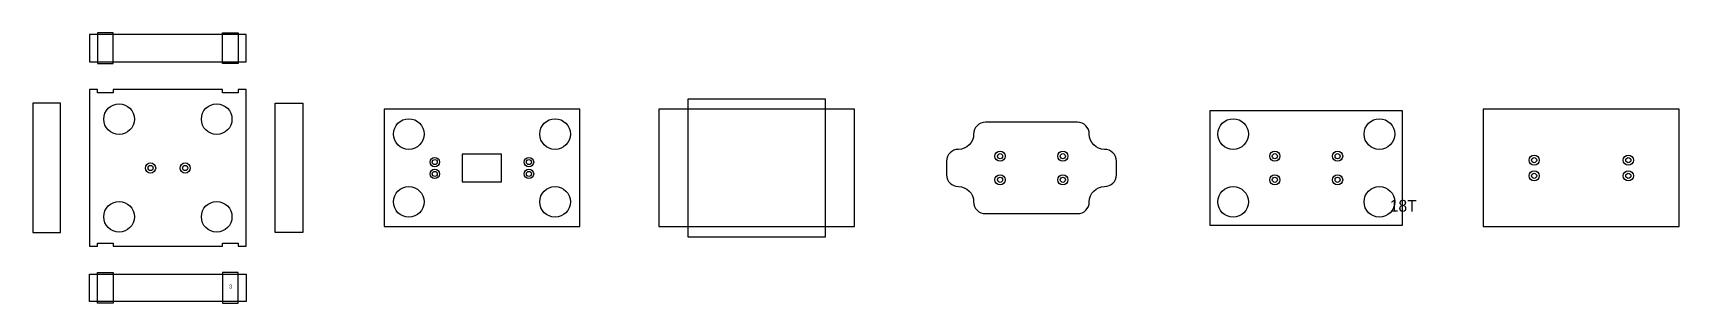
# Model space of a CAD drawing. Header units: millimetres. Extents: x 368 to 2464, y 207 to 551.
import ezdxf

# ---------------------------------------------------------------- set-up
doc = ezdxf.new("R2010")
doc.units = ezdxf.units.MM
for name, color, linetype in [('TEXT', 3, 'Continuous'), ('볼트 구멍', 7, 'Continuous'), ('치구', 7, 'Continuous')]:
    doc.layers.add(name, color=color, linetype=linetype)

msp = doc.modelspace()

# ---------------------------------------------------------------- linework, layer by layer
at = {"layer": '볼트 구멍', "color": 3}
msp.add_lwpolyline([(964.4, 361.5), (964.4, 396.5), (914.4, 396.5), (914.4, 361.5)], close=True, dxfattribs=at)
at = {"layer": '볼트 구멍', "color": 6}
for centre, radius in [((1599.4, 394), 6.5), ((1679.4, 394), 6.5), ((1949.4, 394), 6.5), ((2029.4, 394), 6.5), ((879.4, 386.5), 6), ((879.4, 371.5), 6), ((999.4, 386.5), 6), ((999.4, 371.5), 6), ((2279.7, 389), 6.5), ((2399.7, 389), 6.5), ((1599.4, 364), 6.5), ((1679.4, 364), 6.5), ((1949.4, 364), 6.5), ((2029.4, 364), 6.5), ((2279.7, 369), 6.5), ((2399.7, 369), 6.5)]:
    msp.add_circle(centre, radius, dxfattribs=at)
at = {"layer": '볼트 구멍', "color": 2}
for centre in [(517.4, 379), (561.4, 379)]:
    msp.add_circle(centre, 6.5, dxfattribs=at)
at = {"layer": '볼트 구멍', "color": 3}
for centre in [(517.4, 379), (561.4, 379), (879.4, 386.5), (999.4, 386.5), (1599.4, 394), (1679.4, 394), (1949.4, 394), (2029.4, 394), (2279.7, 389), (2399.7, 389), (879.4, 371.5), (999.4, 371.5), (1599.4, 364), (1679.4, 364), (1949.4, 364), (2029.4, 364), (2279.7, 369), (2399.7, 369)]:
    msp.add_circle(centre, 3.25, dxfattribs=at)
at = {"layer": '치구'}
for points in [[(439.8, 513.9), (639.1, 513.9), (639.1, 548.9), (439.8, 548.9)], [(439.8, 279.4), (449.8, 279.4), (449.8, 283.4), (469.8, 283.4), (469.8, 279.4), (609.1, 279.4), (609.1, 283.4), (629.1, 283.4), (629.1, 279.4), (639.1, 279.4), (639.1, 478.7), (629.1, 478.7), (629.1, 474.7), (609.1, 474.7), (609.1, 478.7), (469.8, 478.7), (469.8, 474.7), (449.8, 474.7), (449.8, 478.7), (439.8, 478.7)], [(1201.8, 466.7), (1201.8, 291.4), (1377.1, 291.4), (1377.1, 466.7)], [(402.5, 461.3), (367.5, 461.3), (367.5, 296.8), (402.5, 296.8)], [(676.3, 461.3), (711.3, 461.3), (711.3, 296.8), (676.3, 296.8)], [(814.8, 453.7), (814.8, 304.4), (1064.1, 304.4), (1064.1, 453.7)], [(1164.8, 453.7), (1164.8, 304.4), (1414.1, 304.4), (1414.1, 453.7)], [(1866.8, 451.7), (1866.8, 306.4), (2112.1, 306.4), (2112.1, 451.7)], [(2215, 453.7), (2215, 304.4), (2464.3, 304.4), (2464.3, 453.7)], [(439.8, 244.1), (639.1, 244.1), (639.1, 209.1), (439.8, 209.1)]]:
    msp.add_lwpolyline(points, close=True, dxfattribs=at)
at = {"layer": '치구', "color": 1}
for points in [[(449.8, 511.9), (469.8, 511.9), (469.8, 550.9), (449.8, 550.9)], [(629.1, 511.9), (609.1, 511.9), (609.1, 550.9), (629.1, 550.9)], [(449.8, 246.1), (469.8, 246.1), (469.8, 207.1), (449.8, 207.1)], [(629.1, 246.1), (609.1, 246.1), (609.1, 207.1), (629.1, 207.1)]]:
    msp.add_lwpolyline(points, close=True, dxfattribs=at)
at = {"layer": '치구'}
msp.add_lwpolyline([(1531.3, 387.7), (1531.3, 370.4, 0.414213), (1546.3, 355.4, -0.414213), (1565.8, 335.9, 0.414214), (1580.8, 320.9), (1698.1, 320.9, 0.414214), (1713.1, 335.9, -0.414213), (1732.6, 355.4, 0.414213), (1747.6, 370.4), (1747.6, 387.7, 0.414213), (1732.6, 402.7, -0.414213), (1713.1, 422.2, 0.414214), (1698.1, 437.2), (1580.8, 437.2, 0.414214), (1565.8, 422.2, -0.414213), (1546.3, 402.7, 0.414213)], format="xyb", close=True, dxfattribs=at)
for centre in [(477.3, 441.2), (601.6, 441.2), (846.3, 422.2), (1032.6, 422.2), (1896.3, 422.2), (2082.6, 422.2), (477.3, 316.9), (601.6, 316.9), (846.3, 335.9), (1032.6, 335.9), (1896.3, 335.9), (2082.6, 335.9)]:
    msp.add_circle(centre, 19.5, dxfattribs=at)

# ---------------------------------------------------------------- texts
at = {"layer": 'TEXT', "color": 1}
for s, height, p in [('18T', 15, (2095.7, 323.4)), ('3', 5, (617.4, 225.7))]:
    msp.add_text(s, height=height, dxfattribs=at).set_placement(p)

doc.saveas('drawing.dxf')
